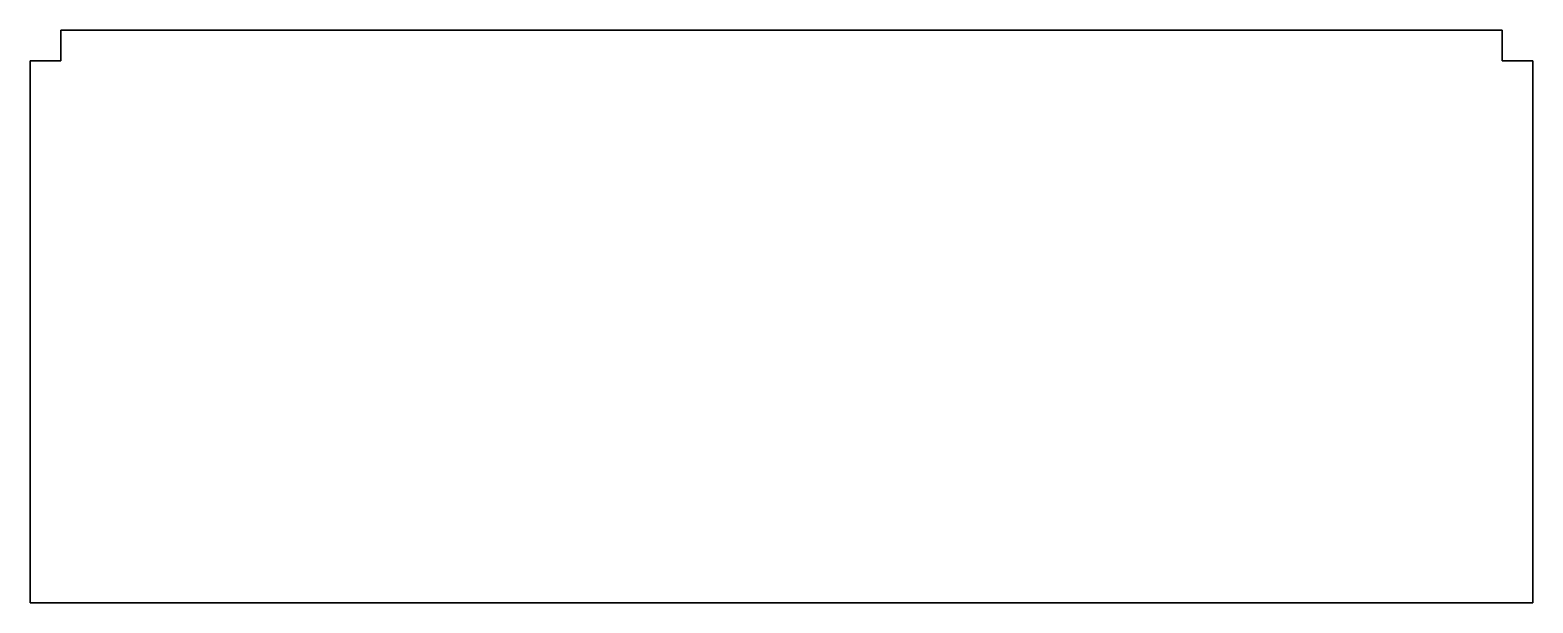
# Model space of a CAD drawing. Extents: x 0 to 219, y -53 to 30.
import ezdxf

# ---------------------------------------------------------------- set-up
doc = ezdxf.new("R2010")
doc.units = 0

msp = doc.modelspace()

# ---------------------------------------------------------------- linework, layer by layer
at = {"layer": 'layer0'}
for points in [[(4.5, 30, 0), (214.5, 30, 0)], [(4.5, 25.5, 0), (4.5, 30, 0)], [(214.5, 30, 3), (4.5, 30, 3)], [(4.5, 30, 3), (4.5, 25.5, 3)], [(214.5, 30, 0), (214.5, 25.5, 0)], [(214.5, 25.5, 3), (214.5, 30, 3)], [(0, -53.498, 0), (0, 25.5, 0)], [(0, 25.5, 0), (4.5, 25.5, 0)], [(4.5, 25.5, 3), (0, 25.5, 3)], [(0, 25.5, 3), (0, -53.498, 3)], [(214.5, 25.5, 0), (219, 25.5, 0)], [(219, 25.5, 3), (214.5, 25.5, 3)], [(219, 25.5, 0), (219, -53.498, 0)], [(219, -53.498, 3), (219, 25.5, 3)], [(219, -53.498, 0), (0, -53.498, 0)], [(0, -53.498, 3), (219, -53.498, 3)]]:
    msp.add_polyline3d(points, dxfattribs=at)

doc.saveas('drawing.dxf')
